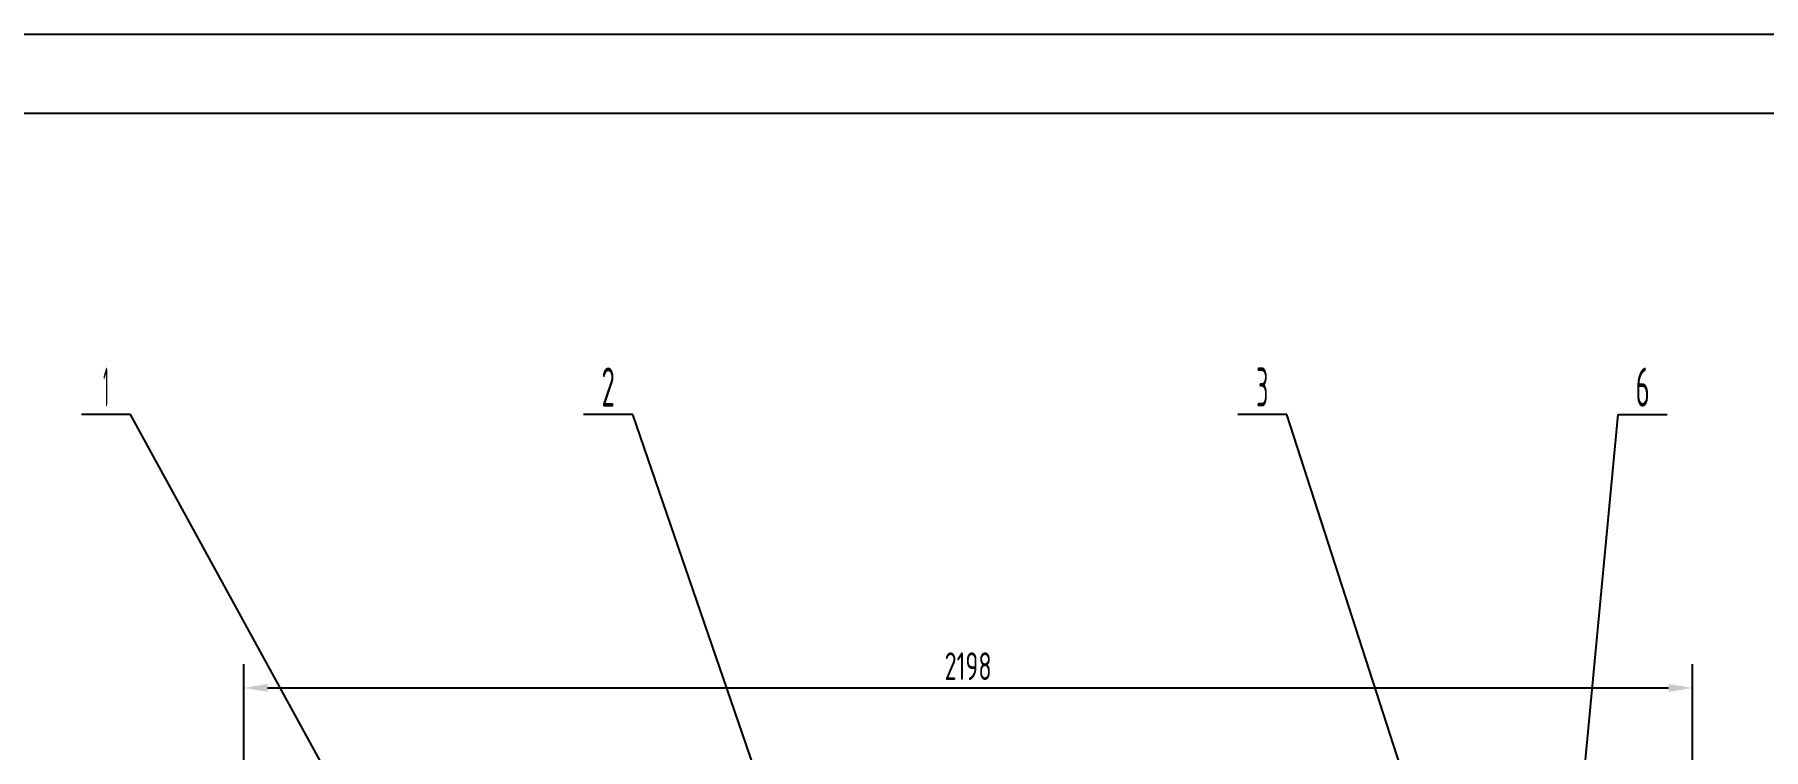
# Model space of a CAD drawing. Header units: millimetres. Extents: x 0 to 10092, y -2165 to 7128.
# Drawn here: x 1321 to 3944, y 6043 to 7128 of the extents above; entities that cross this region are included whole.
import ezdxf
from ezdxf.enums import TextEntityAlignment as Align

# ---------------------------------------------------------------- set-up
doc = ezdxf.new("R2010")
doc.units = ezdxf.units.MM
doc.header["$LTSCALE"] = 120
for name, color, linetype in [('01', 7, 'Continuous'), ('02', 1, 'Continuous'), ('08', 1, 'Continuous'), ('11', 3, 'Continuous')]:
    doc.layers.add(name, color=color, linetype=linetype)
doc.styles.get("Standard").update_dxf_attribs({"font": 'isocp', "width": 0.707, "bigfont": 'intecad.shx'})

msp = doc.modelspace()

# ---------------------------------------------------------------- linework, layer by layer
at = {"layer": '01', "color": 7}
msp.add_lwpolyline([(9972, 7008), (300, 7008)], dxfattribs=at)
at = {"layer": '02', "color": 7}
for p, q in [((1466.4, 6551.3), (1392, 6551.3)), ((1932.1, 5700.8), (1466.4, 6551.3)), ((2228.4, 6551.3), (2154, 6551.3)), ((2712.9, 5141.6), (2228.4, 6551.3)), ((3220.9, 6551.3), (3146.5, 6551.3)), ((3601.9, 5371.8), (3220.9, 6551.3)), ((3659, 5869), (3723.8, 6551.3)), ((3723.8, 6551.3), (3798.2, 6551.3))]:
    msp.add_line(p, q, dxfattribs=at)
msp.add_lwpolyline([(10092, 7128), (0, 7128)], dxfattribs=at)
at = {"layer": '08', "color": 7}
for p, q in [((1638.4, 5708.1), (1638.4, 6172.3)), ((3836.4, 5708.1), (3836.4, 6172.3)), ((1674.4, 6136.3), (3800.4, 6136.3))]:
    msp.add_line(p, q, dxfattribs=at)
for points in [[(1674.4, 6142.3), (1674.4, 6130.3), (1638.4, 6136.3)], [(3800.4, 6142.3), (3800.4, 6130.3), (3836.4, 6136.3)]]:
    msp.add_solid(points, dxfattribs=at)

# ---------------------------------------------------------------- texts
at = {"layer": '08', "color": 7, "insert": (2737.4, 6169.3), "char_height": 42, "attachment_point": 5}
msp.add_mtext('2198', dxfattribs=at)
at = {"layer": '11', "color": 7}
for s, width, p, p2 in [('1', 0.404, (1425, 6563.3), (1433.4, 6563.3)), ('2', 0.562593, (2181, 6563.3), (2201.4, 6563.3)), ('3', 0.527686, (3174.5, 6563.3), (3193, 6563.3)), ('6', 0.600695, (3750.3, 6563.3), (3771.7, 6563.3))]:
    msp.add_text(s, height=59.4, dxfattribs=dict(at, width=width)).set_placement(p, p2, align=Align.FIT)

doc.saveas('drawing.dxf')
